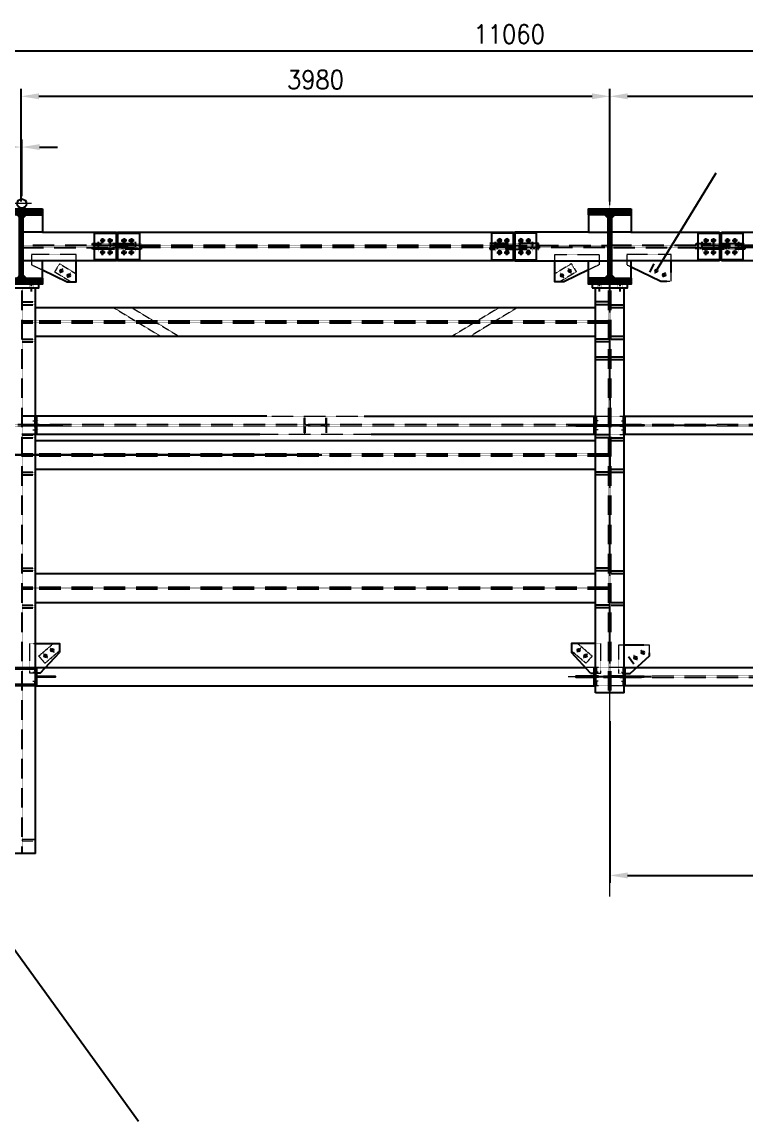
# Model space of a CAD drawing. Header units: millimetres. Extents: x 13669 to 217197, y -88248 to 24578.
# Drawn here: x 65805 to 70701, y 1719 to 9152 of the extents above; entities that cross this region are included whole.
import ezdxf

# ---------------------------------------------------------------- set-up
doc = ezdxf.new("R2010")
doc.units = ezdxf.units.MM
for name, pattern in [('CENTER', [50.8, 31.75, -6.35, 6.35, -6.35]), ('CENTER2', [1.125, 0.75, -0.125, 0.125, -0.125]), ('DASHED2', [0.375, 0.25, -0.125])]:
    doc.linetypes.add(name, pattern=pattern)
for name, color, linetype in [('CHAPA PISO', 3, 'Continuous'), ('SDDIM', 1, 'Continuous'), ('Tx-EJES', 1, 'CENTER'), ('Tx_DDIM', 1, 'Continuous'), ('Tx_M_EQUIPOS', 4, 'Continuous'), ('Tx_M_OCULTOS', 2, 'DASHED2'), ('Tx_P_NUEVO', 4, 'Continuous')]:
    doc.layers.add(name, color=color, linetype=linetype)
for name, color, linetype, lineweight in [('RELEVO', 170, 'Continuous', 30), ('Tx_EJES', 1, 'CENTER2', 5), ('Tx_M_OCULTAS FINO', 1, 'DASHED2', 5)]:
    doc.layers.add(name, color=color, linetype=linetype, lineweight=lineweight)
doc.styles.add('ROMANS', font='romans.shx', dxfattribs={"width": 0.9})
doc.dimstyles.new('ESC 1-50', dxfattribs={"dimscale": 50, "dimtxt": 2.5, "dimasz": 2.4, "dimexe": 1, "dimexo": 1, "dimgap": 1, "dimtad": 1, "dimdec": 0, "dimtxsty": 'ROMANS', "dimcen": 2.5, "dimclrd": 256, "dimclre": 256, "dimclrt": 3, "dimadec": 0, "dimazin": 2, "dimtfac": 0.5, "dimtdec": 0, "dimtmove": 0, "dimatfit": 3, "dimfxl": 1, "dimtfill": 1, "dimtfillclr": 256, "dimtolj": 2, "dimlwd": -1, "dimarcsym": 0})

# ---------------------------------------------------------------- blocks, each defined once
blk = doc.blocks.new('*D101')
at = {"layer": 'Defpoints', "color": 0, "transparency": 16777216}
for p in [(69779.7, 8649), (65799.7, 7888.2), (69779.7, 7888.2)]:
    blk.add_point(p, dxfattribs=at)
at = {"layer": 'Tx_DDIM', "lineweight": -2, "transparency": 16777216}
for p, q in [((65799.7, 7938.2), (65799.7, 8699)), ((69779.7, 7938.2), (69779.7, 8699))]:
    blk.add_line(p, q, dxfattribs=at)
at = {"layer": 'Tx_DDIM', "transparency": 16777216}
blk.add_line((65919.7, 8649), (69659.7, 8649), dxfattribs=at)
for points in [[(65919.7, 8669), (65919.7, 8629), (65799.7, 8649)], [(69659.7, 8669), (69659.7, 8629), (69779.7, 8649)]]:
    blk.add_solid(points, dxfattribs=at)
at = {"layer": 'Tx_DDIM', "color": 3, "transparency": 16777216, "insert": (67789.7, 8761.5), "char_height": 125, "attachment_point": 5, "style": 'ROMANS', "bg_fill": 3, "box_fill_scale": 1.1, "bg_fill_color": 256, "bg_fill_true_color": 13158600, "bg_fill_transparency": 0}
blk.add_mtext('\\A2;3980', dxfattribs=at)
blk = doc.blocks.new('*D102')
at = {"layer": 'Defpoints', "color": 0, "transparency": 16777216}
for p in [(74629.7, 8649), (69779.7, 7888.2), (74629.7, 7888.2)]:
    blk.add_point(p, dxfattribs=at)
at = {"layer": 'Tx_DDIM', "lineweight": -2, "transparency": 16777216}
for p, q in [((69779.7, 7938.2), (69779.7, 8699)), ((74629.7, 7938.2), (74629.7, 8699))]:
    blk.add_line(p, q, dxfattribs=at)
at = {"layer": 'Tx_DDIM', "transparency": 16777216}
blk.add_line((69899.7, 8649), (74509.7, 8649), dxfattribs=at)
for points in [[(69899.7, 8669), (69899.7, 8629), (69779.7, 8649)], [(74509.7, 8669), (74509.7, 8629), (74629.7, 8649)]]:
    blk.add_solid(points, dxfattribs=at)
at = {"layer": 'Tx_DDIM', "color": 3, "transparency": 16777216, "insert": (72204.7, 8761.5), "char_height": 125, "attachment_point": 5, "style": 'ROMANS', "bg_fill": 3, "box_fill_scale": 1.1, "bg_fill_color": 256, "bg_fill_true_color": 13158600, "bg_fill_transparency": 0}
blk.add_mtext('\\A2;4850', dxfattribs=at)
blk = doc.blocks.new('*D103')
at = {"layer": 'Defpoints', "color": 0, "transparency": 16777216}
for p in [(74629.7, 8957.1), (74629.7, 7888.2), (63569.7, 7730.7)]:
    blk.add_point(p, dxfattribs=at)
at = {"layer": 'Tx_DDIM', "lineweight": -2, "transparency": 16777216}
for p, q in [((63569.7, 7780.7), (63569.7, 9007.1)), ((74629.7, 7938.2), (74629.7, 9007.1))]:
    blk.add_line(p, q, dxfattribs=at)
at = {"layer": 'Tx_DDIM', "transparency": 16777216}
blk.add_line((63689.7, 8957.1), (74509.7, 8957.1), dxfattribs=at)
for points in [[(63689.7, 8977.1), (63689.7, 8937.1), (63569.7, 8957.1)], [(74509.7, 8977.1), (74509.7, 8937.1), (74629.7, 8957.1)]]:
    blk.add_solid(points, dxfattribs=at)
at = {"layer": 'Tx_DDIM', "color": 3, "transparency": 16777216, "insert": (69099.7, 9069.6), "char_height": 125, "attachment_point": 5, "style": 'ROMANS', "bg_fill": 3, "box_fill_scale": 1.1, "bg_fill_color": 256, "bg_fill_true_color": 13158600, "bg_fill_transparency": 0}
blk.add_mtext('\\A2;11060', dxfattribs=at)
blk = doc.blocks.new('*D105')
at = {"layer": 'Defpoints', "color": 0, "transparency": 16777216}
for p in [(72097.7, 4723.7), (69779.7, 4473.7), (72097.7, 3379.9)]:
    blk.add_point(p, dxfattribs=at)
at = {"layer": 'Tx_DDIM', "lineweight": -2, "transparency": 16777216}
for p, q in [((72097.7, 4673.7), (72097.7, 3329.9)), ((69779.7, 4423.7), (69779.7, 3329.9))]:
    blk.add_line(p, q, dxfattribs=at)
at = {"layer": 'Tx_DDIM', "transparency": 16777216}
blk.add_line((69899.7, 3379.9), (71977.7, 3379.9), dxfattribs=at)
for points in [[(69899.7, 3399.9), (69899.7, 3359.9), (69779.7, 3379.9)], [(71977.7, 3399.9), (71977.7, 3359.9), (72097.7, 3379.9)]]:
    blk.add_solid(points, dxfattribs=at)
at = {"layer": 'Tx_DDIM', "color": 3, "transparency": 16777216, "insert": (70938.7, 3492.4), "char_height": 125, "attachment_point": 5, "style": 'ROMANS', "bg_fill": 3, "box_fill_scale": 1.1, "bg_fill_color": 256, "bg_fill_true_color": 13158600, "bg_fill_transparency": 0}
blk.add_mtext('\\A2;2318', dxfattribs=at)
blk = doc.blocks.new('placas de union')
at = {"layer": 'Tx-EJES'}
for p, q in [((8488.1, 15089, -2003.9), (8450.4, 15089, -2003.9)), ((8469.3, 15070.2, -2003.9), (8469.3, 15107.9, -2003.9)), ((8538.1, 15089, -2003.9), (8500.4, 15089, -2003.9)), ((8519.3, 15070.2, -2003.9), (8519.3, 15107.9, -2003.9)), ((8633.4, 15089, -2003.9), (8595.7, 15089, -2003.9)), ((8614.5, 15070.2, -2003.9), (8614.5, 15107.9, -2003.9)), ((8683.4, 15089, -2003.9), (8645.7, 15089, -2003.9)), ((8664.5, 15070.2, -2003.9), (8664.5, 15107.9, -2003.9)), ((8469.3, 14990.2, -2003.9), (8469.3, 15027.9, -2003.9)), ((8519.3, 14990.2, -2003.9), (8519.3, 15027.9, -2003.9)), ((8614.5, 14990.2, -2003.9), (8614.5, 15027.9, -2003.9)), ((8664.5, 14990.2, -2003.9), (8664.5, 15027.9, -2003.9)), ((8488.1, 15009, -2003.9), (8450.4, 15009, -2003.9)), ((8538.1, 15009, -2003.9), (8500.4, 15009, -2003.9)), ((8633.4, 15009, -2003.9), (8595.7, 15009, -2003.9)), ((8683.4, 15009, -2003.9), (8645.7, 15009, -2003.9))]:
    blk.add_line(p, q, dxfattribs=at)
at = {"layer": 'Tx_M_EQUIPOS', "elevation": -2003.9}
blk.add_lwpolyline([(8718.5, 14958.2), (8415.3, 14958.2), (8415.3, 15139.8), (8718.5, 15139.8)], close=True, dxfattribs=at)
at = {"layer": 'Tx_M_EQUIPOS'}
for centre in [(8469.3, 15089, -2003.9), (8519.3, 15089, -2003.9), (8614.5, 15089, -2003.9), (8664.5, 15089, -2003.9), (8469.3, 15009, -2003.9), (8519.3, 15009, -2003.9), (8614.5, 15009, -2003.9), (8664.5, 15009, -2003.9)]:
    blk.add_circle(centre, 10.5, dxfattribs=at)
at = {"layer": 'Tx_M_OCULTOS'}
for p, q in [((8432.2, 15068, -2003.9), (8432.2, 15055.3, -2003.9)), ((8432.2, 15042.7, -2003.9), (8432.2, 15030, -2003.9)), ((8442.5, 15042.8, -2003.9), (8442.5, 15080.5, -2003.9)), ((8442.5, 15017.5, -2003.9), (8442.5, 15055.2, -2003.9)), ((8453, 15068, -2003.9), (8453, 15055.3, -2003.9)), ((8453, 15042.7, -2003.9), (8453, 15030, -2003.9)), ((8512.2, 15068, -2003.9), (8512.2, 15055.3, -2003.9)), ((8512.2, 15042.7, -2003.9), (8512.2, 15030, -2003.9)), ((8522.5, 15042.8, -2003.9), (8522.5, 15080.5, -2003.9)), ((8522.5, 15017.5, -2003.9), (8522.5, 15055.2, -2003.9)), ((8533, 15068, -2003.9), (8533, 15055.3, -2003.9)), ((8533, 15042.7, -2003.9), (8533, 15030, -2003.9)), ((8601.1, 15068, -2003.9), (8601.1, 15055.3, -2003.9)), ((8601.1, 15042.7, -2003.9), (8601.1, 15030, -2003.9)), ((8611.4, 15042.8, -2003.9), (8611.4, 15080.5, -2003.9)), ((8611.4, 15017.5, -2003.9), (8611.4, 15055.2, -2003.9)), ((8621.9, 15068, -2003.9), (8621.9, 15055.3, -2003.9)), ((8621.9, 15042.7, -2003.9), (8621.9, 15030, -2003.9)), ((8681.1, 15068, -2003.9), (8681.1, 15055.3, -2003.9)), ((8681.1, 15042.7, -2003.9), (8681.1, 15030, -2003.9)), ((8691.4, 15042.8, -2003.9), (8691.4, 15080.5, -2003.9)), ((8691.4, 15017.5, -2003.9), (8691.4, 15055.2, -2003.9)), ((8701.9, 15068, -2003.9), (8701.9, 15055.3, -2003.9)), ((8701.9, 15042.7, -2003.9), (8701.9, 15030, -2003.9))]:
    blk.add_line(p, q, dxfattribs=at)
at = {"layer": 'Tx_M_OCULTOS', "elevation": -2003.9}
for points in [[(8402.5, 15068), (8731.4, 15068), (8731.4, 15055.3), (8402.5, 15055.3)], [(8402.5, 15042.7), (8731.4, 15042.7), (8731.4, 15030), (8402.5, 15030)]]:
    blk.add_lwpolyline(points, close=True, dxfattribs=at)
blk = doc.blocks.new('A$C245f907e')
at = {"layer": 'Tx_M_EQUIPOS'}
blk.add_lwpolyline([(-144.5, 0), (-144.5, -40.4), (-33.5, -40.4, -0.414214), (-11.3, -62.6), (-11.3, -446.4, -0.414214), (-33.5, -468.6), (-144.5, -468.6), (-144.5, -509), (144.5, -509), (144.5, -468.6), (33.5, -468.6, -0.414214), (11.3, -446.4), (11.3, -62.6, -0.414214), (33.5, -40.4), (144.5, -40.4), (144.5, 0)], format="xyb", close=True, dxfattribs=at)
blk = doc.blocks.new('A$C30D82DAE')
at = {"layer": 'Tx_M_EQUIPOS'}
for points in [[(-104.9, 4), (-229.9, 4), (-229.9, -4), (-104.9, -4)], [(-104.9, 60), (-97, 60), (-97, -60), (-104.9, -60)]]:
    blk.add_lwpolyline(points, close=True, dxfattribs=at)
at = {"layer": 'Tx_M_OCULTAS FINO'}
blk.add_line((-89.1, -39), (-104.9, -39), dxfattribs=at)
blk = doc.blocks.new('W150x18')
for p, q in [((-51, 0), (-51, -7.1)), ((-51, 0), (51, 0)), ((51, 0), (51, -7.1)), ((-12.9, -7.1), (-51, -7.1)), ((-2.9, -135.9), (-2.9, -17.1)), ((2.9, -135.9), (2.9, -17.1)), ((12.9, -7.1), (51, -7.1)), ((-51, -145.9), (-51, -153)), ((-12.9, -145.9), (-51, -145.9)), ((12.9, -145.9), (51, -145.9)), ((51, -145.9), (51, -153)), ((-51, -153), (51, -153))]:
    blk.add_line(p, q)
for centre, start, end in [((-12.9, -17.1), 0, 90), ((12.9, -17.1), 90, 180), ((-12.9, -135.9), 270, 0), ((12.9, -135.9), 180, 270)]:
    blk.add_arc(centre, 10, start, end)
blk = doc.blocks.new('*D110')
at = {"layer": 'Defpoints', "color": 0, "transparency": 16777216}
for p in [(65799.7, 8305.8), (65799.7, 8214.5), (65804.6, 7923.7)]:
    blk.add_point(p, dxfattribs=at)
at = {"layer": 'SDDIM', "lineweight": -2, "transparency": 16777216}
for p, q in [((65799.7, 8264.5), (65799.7, 8355.8)), ((65804.6, 7973.7), (65804.6, 8355.8))]:
    blk.add_line(p, q, dxfattribs=at)
at = {"layer": 'SDDIM', "transparency": 16777216}
for p, q in [((65679.7, 8305.8), (65384.7, 8305.8)), ((65804.6, 8305.8), (65799.7, 8305.8)), ((65924.6, 8305.8), (66044.6, 8305.8))]:
    blk.add_line(p, q, dxfattribs=at)
for points in [[(65679.7, 8325.8), (65679.7, 8285.8), (65799.7, 8305.8)], [(65924.6, 8325.8), (65924.6, 8285.8), (65804.6, 8305.8)]]:
    blk.add_solid(points, dxfattribs=at)
at = {"layer": 'SDDIM', "color": 3, "transparency": 16777216, "insert": (65472.2, 8418.3), "char_height": 125, "attachment_point": 5, "style": 'ROMANS', "bg_fill": 3, "box_fill_scale": 1.1, "bg_fill_color": 256, "bg_fill_true_color": 13158600, "bg_fill_transparency": 0}
blk.add_mtext('\\A2;5', dxfattribs=at)

msp = doc.modelspace()

# ---------------------------------------------------------------- linework, layer by layer
msp.add_line((63332.7256932, 6223.7061041), (66593.998474, 1719.0598894))
at = {"layer": 'CHAPA PISO'}
for p, q in [((63472.7256929, 4776.7061037), (65896.7256923, 4776.7061041)), ((65896.7256923, 4776.7061041), (65896.7256923, 4670.7061041)), ((65896.7256923, 4776.7061041), (65896.7256923, 4670.7061041)), ((65896.7256923, 4670.7061041), (63472.7256929, 4670.7061041))]:
    msp.add_line(p, q, dxfattribs=at)
at = {"layer": 'RELEVO'}
msp.add_line((63332.7256932, 6223.7061041), (67832.7256932, 6223.7061041), dxfattribs=at)
at = {"layer": 'Tx-EJES'}
for p, q in [((66368.7506929, 7673.7061041), (66331.0506929, 7673.7061041)), ((66368.7506929, 7673.7061041), (66331.0506929, 7673.7061041)), ((66349.9006929, 7654.8561041), (66349.9006929, 7692.5561041)), ((66349.9006929, 7654.8561041), (66349.9006929, 7692.5561041)), ((66418.7506929, 7673.7061041), (66381.0506929, 7673.7061041)), ((66418.7506929, 7673.7061041), (66381.0506929, 7673.7061041)), ((66399.9006929, 7654.8561041), (66399.9006929, 7692.5561041)), ((66399.9006929, 7654.8561041), (66399.9006929, 7692.5561041)), ((66476.3006929, 7673.7061042), (66514.0006929, 7673.7061042)), ((66514.0006929, 7673.7061041), (66476.3006929, 7673.7061041)), ((66495.1506929, 7654.8561042), (66495.1506929, 7692.5561042)), ((66495.1506929, 7654.8561041), (66495.1506929, 7692.5561041)), ((66526.3006929, 7673.7061042), (66564.0006929, 7673.7061042)), ((66564.0006929, 7673.7061041), (66526.3006929, 7673.7061041)), ((66545.1506929, 7654.8561042), (66545.1506929, 7692.5561042)), ((66545.1506929, 7654.8561041), (66545.1506929, 7692.5561041)), ((69015.786136, 7673.7061042), (69053.486136, 7673.7061042)), ((69034.636136, 7654.8561042), (69034.636136, 7692.5561042)), ((69065.786136, 7673.7061042), (69103.486136, 7673.7061042)), ((69084.636136, 7654.8561042), (69084.636136, 7692.5561042)), ((69161.036136, 7673.7061041), (69198.736136, 7673.7061041)), ((69179.886136, 7654.8561041), (69179.886136, 7692.5561041)), ((69211.036136, 7673.7061041), (69248.736136, 7673.7061041)), ((69229.886136, 7654.8561041), (69229.886136, 7692.5561041)), ((70449.0861359, 7673.7061041), (70411.3861359, 7673.7061041)), ((70449.0861359, 7673.7061041), (70411.3861359, 7673.7061041)), ((70430.2361359, 7654.8561041), (70430.2361359, 7692.5561041)), ((70430.2361359, 7654.8561041), (70430.2361359, 7692.5561041)), ((70499.0861359, 7673.7061041), (70461.3861359, 7673.7061041)), ((70499.0861359, 7673.7061041), (70461.3861359, 7673.7061041)), ((70480.2361359, 7654.8561041), (70480.2361359, 7692.5561041)), ((70480.2361359, 7654.8561041), (70480.2361359, 7692.5561041)), ((70594.3361359, 7673.7061041), (70556.6361359, 7673.7061041)), ((70556.6361359, 7673.7061041), (70594.3361359, 7673.7061041)), ((70575.4861359, 7654.8561041), (70575.4861359, 7692.5561041)), ((70575.4861359, 7654.8561041), (70575.4861359, 7692.5561041)), ((70644.3361359, 7673.7061041), (70606.6361359, 7673.7061041)), ((70606.6361359, 7673.7061041), (70644.3361359, 7673.7061041)), ((70625.4861359, 7654.8561041), (70625.4861359, 7692.5561041)), ((70625.4861359, 7654.8561041), (70625.4861359, 7692.5561041)), ((66368.7506929, 7593.7061041), (66331.0506929, 7593.7061041)), ((66368.7506929, 7593.7061041), (66331.0506929, 7593.7061041)), ((66349.9006929, 7574.8561041), (66349.9006929, 7612.5561041)), ((66349.9006929, 7574.8561041), (66349.9006929, 7612.5561041)), ((66418.7506929, 7593.7061041), (66381.0506929, 7593.7061041)), ((66418.7506929, 7593.7061041), (66381.0506929, 7593.7061041)), ((66399.9006929, 7574.8561041), (66399.9006929, 7612.5561041)), ((66399.9006929, 7574.8561041), (66399.9006929, 7612.5561041)), ((66476.3006929, 7593.7061042), (66514.0006929, 7593.7061042)), ((66514.0006929, 7593.7061041), (66476.3006929, 7593.7061041)), ((66495.1506929, 7574.8561042), (66495.1506929, 7612.5561042)), ((66495.1506929, 7574.8561041), (66495.1506929, 7612.5561041)), ((66526.3006929, 7593.7061042), (66564.0006929, 7593.7061042)), ((66564.0006929, 7593.7061041), (66526.3006929, 7593.7061041)), ((66545.1506929, 7574.8561042), (66545.1506929, 7612.5561042)), ((66545.1506929, 7574.8561041), (66545.1506929, 7612.5561041)), ((69015.786136, 7593.7061042), (69053.486136, 7593.7061042)), ((69034.636136, 7574.8561042), (69034.636136, 7612.5561042)), ((69065.786136, 7593.7061042), (69103.486136, 7593.7061042)), ((69084.636136, 7574.8561042), (69084.636136, 7612.5561042)), ((69161.036136, 7593.7061041), (69198.736136, 7593.7061041)), ((69179.886136, 7574.8561041), (69179.886136, 7612.5561041)), ((69211.036136, 7593.7061041), (69248.736136, 7593.7061041)), ((69229.886136, 7574.8561041), (69229.886136, 7612.5561041)), ((70449.0861359, 7593.7061041), (70411.3861359, 7593.7061041)), ((70449.0861359, 7593.7061041), (70411.3861359, 7593.7061041)), ((70430.2361359, 7574.8561041), (70430.2361359, 7612.5561041)), ((70430.2361359, 7574.8561041), (70430.2361359, 7612.5561041)), ((70499.0861359, 7593.7061041), (70461.3861359, 7593.7061041)), ((70499.0861359, 7593.7061041), (70461.3861359, 7593.7061041)), ((70480.2361359, 7574.8561041), (70480.2361359, 7612.5561041)), ((70480.2361359, 7574.8561041), (70480.2361359, 7612.5561041)), ((70594.3361359, 7593.7061041), (70556.6361359, 7593.7061041)), ((70556.6361359, 7593.7061041), (70594.3361359, 7593.7061041)), ((70575.4861359, 7574.8561041), (70575.4861359, 7612.5561041)), ((70575.4861359, 7574.8561041), (70575.4861359, 7612.5561041)), ((70644.3361359, 7593.7061041), (70606.6361359, 7593.7061041)), ((70606.6361359, 7593.7061041), (70644.3361359, 7593.7061041)), ((70625.4861359, 7574.8561041), (70625.4861359, 7612.5561041)), ((70625.4861359, 7574.8561041), (70625.4861359, 7612.5561041)), ((65869.725693, 7328.8061041), (65869.725693, 7404.2061041)), ((69709.725693, 7328.8061041), (69709.725693, 7404.2061041)), ((69849.725693, 7328.8061041), (69849.725693, 7404.2061041))]:
    msp.add_line(p, q, dxfattribs=at)
at = {"layer": 'Tx_EJES'}
for p, q in [((66081.1077346, 7484.8511104), (66061.3652813, 7452.3821169)), ((66132.3745664, 7453.6788157), (66112.6321131, 7421.2098222)), ((69447.0768197, 7453.6788157), (69466.819273, 7421.2098222)), ((69498.3436515, 7484.8511104), (69518.0861048, 7452.3821169)), ((70085.3415184, 7452.7412586), (70102.9259795, 7486.4278543)), ((70138.5308801, 7424.97632), (70156.1153411, 7458.6629157)), ((69779.7256932, 6704.9561041), (69779.7256932, 6142.4561041)), ((66080.9756932, 6423.7061041), (65799.7256932, 6423.7061041)), ((65878.8256925, 6453.7061037), (65914.6256925, 6453.7061037)), ((65878.8256925, 6393.7061037), (65914.6256925, 6393.7061037)), ((74869.725693, 6423.7061041), (69498.4756932, 6423.7061041)), ((69700.6256929, 6453.7061041), (69672.7256927, 6453.7061041)), ((69700.6256929, 6393.7061041), (69672.7256927, 6393.7061041)), ((69858.8256922, 6453.7061041), (69886.7256927, 6453.7061041)), ((69858.8256922, 6393.7061041), (69886.7256927, 6393.7061041)), ((65997.4710235, 4917.6232823), (66022.1532346, 4888.7305764)), ((69581.9803623, 4917.623282), (69557.2981512, 4888.7305761)), ((65951.8509615, 4878.6513701), (65976.5331726, 4849.7586641)), ((69627.6004243, 4878.6513697), (69602.9182132, 4849.7586638)), ((69965.4818863, 4836.3759892), (69943.008921, 4867.0185384)), ((70013.8648589, 4871.8596187), (69991.3918935, 4902.502168)), ((65878.8256923, 4753.706104), (65906.725693, 4753.706104)), ((65878.8256923, 4693.706104), (65906.725693, 4693.706104)), ((69700.6256929, 4753.7061039), (69672.7256927, 4753.7061039)), ((69700.6256929, 4693.7061039), (69672.7256927, 4693.7061039))]:
    msp.add_line(p, q, dxfattribs=at)
at = {"layer": 'Tx_M_EQUIPOS'}
for p, q in [((70521.3611359, 7536.7061041), (69923.225693, 7536.7061041)), ((70049.6869011, 7460.0725791), (70079.3028355, 7516.8078982)), ((70679.4611359, 7542.9061041), (70376.2611359, 7542.9061041)), ((70521.3611359, 7542.9061041), (70521.3611359, 7536.7061041)), ((70534.3611359, 7536.7061041), (70534.3611359, 7542.9061041)), ((73875.7611361, 7536.7061041), (70534.3611359, 7536.7061041)), ((65702.725693, 7353.8061041), (65896.725693, 7353.8061041)), ((65896.725693, 3529.2061042), (65896.725693, 7353.8061041)), ((69682.725693, 4613.7061041), (69682.725693, 7353.8061041)), ((69682.725693, 7353.8061041), (69876.725693, 7353.8061041)), ((65896.7256929, 7220.7061041), (69682.725693, 7220.7061041)), ((65896.7256929, 7026.7061041), (69682.725693, 7026.7061041)), ((67460.1782975, 6486.2061041), (65804.5671121, 6486.2061041)), ((67413.8232458, 6361.2061041), (65804.5671121, 6361.2061041)), ((65896.7256929, 6320.7061041), (69682.725693, 6320.7061041)), ((65896.7256929, 6126.7061041), (69682.725693, 6126.7061041)), ((65896.7256929, 5420.7061041), (69682.725693, 5420.7061041)), ((65896.7256929, 5226.7061041), (69682.725693, 5226.7061041)), ((65929.1574473, 4747.9602415), (66059.1574474, 4887.9602414)), ((69650.2939384, 4747.9602411), (69520.2939384, 4887.9602411)), ((69943.1724239, 4807.6133765), (69905.3232191, 4859.2218805)), ((63472.7256929, 4786.2061041), (65964.6714627, 4786.2061041)), ((65964.6714627, 4786.2061041), (69614.7799228, 4786.2061041)), ((69876.725693, 4786.2061041), (72042.7256932, 4786.2061041)), ((65896.725693, 4661.2061041), (63472.7256929, 4661.2061041)), ((65896.725693, 4661.2061041), (69682.725693, 4661.2061041)), ((65896.725693, 3529.2061042), (65702.725693, 3529.2061042))]:
    msp.add_line(p, q, dxfattribs=at)
for points in [[(65833.2256928, 7419.6061041), (65944.2256929, 7419.6061041), (65944.2256929, 7536.7061041), (65811.025693, 7536.7061041), (65811.0256928, 7441.8061041), (65833.2256928, 7419.6061041)], [(65944.2256932, 7474.4997379), (66110.5928302, 7394.4815117), (66170.5928302, 7394.4815117), (66170.5928302, 7536.7061041)], [(69635.2256929, 7474.4997379), (69468.8585559, 7394.4815117), (69408.8585559, 7394.4815117), (69408.8585559, 7536.7061041)], [(69746.225693, 7419.6061041), (69635.2256929, 7419.6061041), (69635.2256929, 7536.7061041), (69768.4256929, 7536.7061041), (69768.425693, 7441.8061041), (69746.225693, 7419.6061041)], [(69813.225693, 7419.6061041), (69924.2256931, 7419.6061041), (69924.2256931, 7536.7061041), (69791.0256932, 7536.7061041), (69791.025693, 7441.8061041), (69813.225693, 7419.6061041)], [(70194.5464523, 7456.6505313), (70194.5464523, 7536.7061041)], [(69924.2256931, 7495.7207928), (70124.5464523, 7399.9152123), (70164.9305179, 7399.9152123)], [(68119.2730886, 6486.2061041), (69682.725693, 6486.2061041)], [(69876.725693, 6486.2061041), (71773.8008882, 6486.2061041)], [(69682.725693, 6361.2061041), (68165.6281402, 6361.2061041)], [(71794.8107431, 6361.2061041), (69876.725693, 6361.2061041)], [(65896.7256928, 4947.9602415), (66059.1574474, 4947.9602414), (66059.1574474, 4887.9602414)], [(69682.725693, 4947.9602411), (69520.2939384, 4947.9602411), (69520.2939384, 4887.9602411)], [(70010.1529929, 4936.1030779), (69876.725693, 4936.1030779)], [(65929.1574473, 4747.9602415), (65896.7256928, 4747.9602415)], [(69650.2939384, 4747.9602411), (69682.725693, 4747.9602411)]]:
    msp.add_lwpolyline(points, dxfattribs=at)
for points in [[(65679.725693, 7353.8061041), (65919.725693, 7353.8061041), (65919.725693, 7379.2061041), (65679.725693, 7379.2061041)], [(69659.725693, 7353.8061041), (69899.725693, 7353.8061041), (69899.725693, 7379.2061041), (69659.725693, 7379.2061041)]]:
    msp.add_lwpolyline(points, close=True, dxfattribs=at)
for centre, radius in [((66349.9006929, 7673.7061041), 10.5), ((66349.9006929, 7673.7061041), 10.5), ((66399.9006929, 7673.7061041), 10.5), ((66399.9006929, 7673.7061041), 10.5), ((66495.1506929, 7673.7061042), 10.5), ((66495.1506929, 7673.7061041), 10.5), ((66545.1506929, 7673.7061042), 10.5), ((66545.1506929, 7673.7061041), 10.5), ((69034.636136, 7673.7061042), 10.5), ((69084.636136, 7673.7061042), 10.5), ((69179.886136, 7673.7061041), 10.5), ((69229.886136, 7673.7061041), 10.5), ((70430.2361359, 7673.7061041), 10.5), ((70430.2361359, 7673.7061041), 10.5), ((70480.2361359, 7673.7061041), 10.5), ((70480.2361359, 7673.7061041), 10.5), ((70575.4861359, 7673.7061041), 10.5), ((70575.4861359, 7673.7061041), 10.5), ((70625.4861359, 7673.7061041), 10.5), ((70625.4861359, 7673.7061041), 10.5), ((66349.9006929, 7593.7061041), 10.5), ((66349.9006929, 7593.7061041), 10.5), ((66399.9006929, 7593.7061041), 10.5), ((66399.9006929, 7593.7061041), 10.5), ((66495.1506929, 7593.7061042), 10.5), ((66495.1506929, 7593.7061041), 10.5), ((66545.1506929, 7593.7061042), 10.5), ((66545.1506929, 7593.7061041), 10.5), ((69034.636136, 7593.7061042), 10.5), ((69084.636136, 7593.7061042), 10.5), ((69179.886136, 7593.7061041), 10.5), ((69229.886136, 7593.7061041), 10.5), ((70430.2361359, 7593.7061041), 10.5), ((70430.2361359, 7593.7061041), 10.5), ((70480.2361359, 7593.7061041), 10.5), ((70480.2361359, 7593.7061041), 10.5), ((70575.4861359, 7593.7061041), 10.5), ((70575.4861359, 7593.7061041), 10.5), ((70625.4861359, 7593.7061041), 10.5), ((70625.4861359, 7593.7061041), 10.5), ((66071.236508, 7468.6166137), 9), ((66122.5033398, 7437.4443189), 9), ((69456.9480463, 7437.4443189), 9), ((69508.2148781, 7468.6166137), 9), ((70094.133749, 7469.5845564), 9), ((70147.3231106, 7441.8196179), 9), ((66009.8121291, 4903.1769293), 9), ((69569.6392568, 4903.176929), 9), ((65964.1920671, 4864.2050171), 9), ((69615.2593187, 4864.2050168), 9), ((69954.2454036, 4851.6972638), 9), ((70002.6283762, 4887.1808934), 9)]:
    msp.add_circle(centre, radius, dxfattribs=at)
at = {"layer": 'Tx_M_OCULTAS FINO'}
for p, q in [((66059.5146947, 7516.7061041), (66026.264247, 7462.0214835)), ((66059.5146947, 7516.7061041), (66170.5928302, 7449.1661323)), ((69519.9366914, 7516.7061041), (69408.8585559, 7449.1661323)), ((69519.9366914, 7516.7061041), (69553.1871391, 7462.0214835)), ((66026.264247, 7462.0214835), (66137.3423825, 7394.4815117)), ((69553.1871391, 7462.0214835), (69442.1090035, 7394.4815117)), ((66423.1383007, 7220.7061041), (66742.196152, 7026.7061041)), ((66546.324612, 7220.7061041), (66865.3824633, 7026.7061041)), ((69033.126774, 7220.7061041), (68714.0689228, 7026.7061041)), ((69156.3130853, 7220.7061041), (68837.2552341, 7026.7061041)), ((69682.725693, 6486.2061041), (69876.725693, 6486.2061041)), ((65888.8256925, 6462.7061037), (65904.6256925, 6462.7061037)), ((65888.8256925, 6444.7061037), (65904.6256925, 6444.7061037)), ((65888.8256925, 6402.7061037), (65904.6256925, 6402.7061037)), ((69690.6256929, 6462.7061041), (69682.7256927, 6462.7061041)), ((69690.6256929, 6444.7061041), (69682.7256927, 6444.7061041)), ((69690.6256929, 6402.7061041), (69682.7256927, 6402.7061041)), ((69682.7256932, 6429.1061041), (69876.7256925, 6429.1061041)), ((69682.7256932, 6418.3061041), (69876.725693, 6418.3061041)), ((69868.8256922, 6462.7061041), (69876.7256927, 6462.7061041)), ((69868.8256922, 6444.7061041), (69876.7256927, 6444.7061041)), ((69868.8256922, 6402.7061041), (69876.7256927, 6402.7061041)), ((69690.6256929, 6384.7061041), (69682.7256927, 6384.7061041)), ((69682.725693, 6361.2061041), (69876.7256925, 6361.2061041)), ((69868.8256922, 6384.7061041), (69876.7256927, 6384.7061041)), ((65918.74394, 4863.5210983), (66017.5874076, 4947.9602414)), ((69660.7074458, 4863.5210979), (69561.8639782, 4947.9602411)), ((65918.7439399, 4863.5210983), (65960.3139796, 4814.8596989)), ((65960.3139797, 4814.8596988), (66059.1574474, 4899.298842)), ((69619.1374061, 4814.8596985), (69520.2939384, 4899.2988417)), ((69660.7074459, 4863.521098), (69619.1374062, 4814.8596986)), ((65964.6714627, 4786.2061041), (65702.725693, 4786.2061041)), ((65888.8256923, 4762.706104), (65896.725693, 4762.706104)), ((69876.725693, 4786.2061041), (69614.7799228, 4786.2061041)), ((69690.6256929, 4762.7061039), (69682.7256927, 4762.7061039)), ((69868.8256922, 4762.7061039), (69876.7256927, 4762.7061039)), ((65888.8256923, 4744.706104), (65896.725693, 4744.706104)), ((65888.8256923, 4702.706104), (65896.725693, 4702.706104)), ((65888.8256923, 4684.706104), (65896.725693, 4684.706104)), ((69690.6256929, 4744.7061039), (69682.7256927, 4744.7061039)), ((69690.6256929, 4702.7061039), (69682.7256927, 4702.7061039)), ((69690.6256929, 4684.7061039), (69682.7256927, 4684.7061039)), ((65896.725693, 4661.2061041), (65549.6453598, 4661.2061041))]:
    msp.add_line(p, q, dxfattribs=at)
for points in [[(66170.5928302, 7536.7061041), (66170.5928302, 7579.9152123), (65870.5928302, 7579.9152123), (65870.5928302, 7509.9152123), (65944.2256932, 7474.4997379)], [(69408.8585559, 7536.7061041), (69408.8585559, 7579.9152123), (69708.8585559, 7579.9152123), (69708.8585559, 7509.9152123), (69635.2256929, 7474.4997379)], [(70194.5464523, 7536.7061041), (70194.5464523, 7579.9152123), (69894.5464523, 7579.9152123), (69894.5464523, 7509.9152123), (69924.2256931, 7495.7207928)], [(70164.9305179, 7399.9152123), (70194.5464523, 7399.9152123), (70194.5464523, 7456.6505313)], [(67460.1782975, 6486.2061041), (68119.2730886, 6486.2061041)], [(69682.725693, 6429.1061041), (65756.725693, 6429.1061041)], [(69682.725693, 6418.3061041), (65756.725693, 6418.3061041)], [(74729.725693, 6429.1061041), (69876.725693, 6429.1061041)], [(74729.725693, 6418.3061041), (69876.725693, 6418.3061041)], [(68165.6281402, 6361.2061041), (67413.8232458, 6361.2061041)], [(65896.7256928, 4747.9602415), (65859.1574473, 4747.9602415), (65859.1574474, 4947.9602415)], [(65859.1574474, 4947.9602415), (65896.7256928, 4947.9602415)], [(69720.2939384, 4947.9602411), (69682.725693, 4947.9602411)], [(69682.725693, 4747.9602411), (69720.2939384, 4747.9602411), (69720.2939384, 4947.9602411)], [(70048.0021978, 4884.4945739), (70048.0021978, 4936.1030779), (70010.1529929, 4936.1030779)]]:
    msp.add_lwpolyline(points, dxfattribs=at)
at = {"layer": 'Tx_M_OCULTAS FINO', "elevation": 0}
msp.add_lwpolyline([(65896.7256925, 6483.7061037), (65888.8256925, 6483.7061037), (65888.8256925, 6363.7061037), (65896.7256925, 6363.7061037)], close=True, dxfattribs=at)
at = {"layer": 'Tx_M_OCULTAS FINO'}
for points in [[(69682.7256929, 6483.7061041), (69690.6256929, 6483.7061041), (69690.6256929, 6363.7061041), (69682.7256929, 6363.7061041)], [(69876.7256922, 6483.7061041), (69868.8256922, 6483.7061041), (69868.8256922, 6363.7061041), (69876.7256922, 6363.7061041)], [(65888.8256928, 6427.7061037), (65806.0256928, 6427.7061037), (65806.0256928, 6419.7061037), (65888.8256928, 6419.7061037)], [(69690.6256929, 6427.7061041), (69773.4256929, 6427.7061041), (69773.4256929, 6419.7061041), (69690.6256929, 6419.7061041)], [(69868.8256922, 6427.7061041), (69786.0256922, 6427.7061041), (69786.0256922, 6419.7061041), (69868.8256922, 6419.7061041)], [(65896.7256923, 4783.706104), (65888.8256923, 4783.706104), (65888.8256923, 4663.706104), (65896.7256923, 4663.706104)], [(69682.7256929, 4783.7061039), (69690.6256929, 4783.7061039), (69690.6256929, 4663.7061039), (69682.7256929, 4663.7061039)], [(65896.725693, 3622.7061042), (65806.0256923, 3622.7061042), (65806.0256923, 3614.7061042), (65896.725693, 3614.7061042)]]:
    msp.add_lwpolyline(points, close=True, dxfattribs=at)
at = {"layer": 'Tx_M_OCULTOS'}
for p, q in [((66323.0756929, 7627.5061041), (66323.0756929, 7665.2061041)), ((66403.0756929, 7627.5061041), (66403.0756929, 7665.2061041)), ((66491.9756929, 7627.5061041), (66491.9756929, 7665.2061041)), ((66571.9756929, 7627.5061041), (66571.9756929, 7665.2061041)), ((70403.4111359, 7627.5061041), (70403.4111359, 7665.2061041)), ((70483.4111359, 7627.5061041), (70483.4111359, 7665.2061041)), ((70572.3111359, 7627.5061041), (70572.3111359, 7665.2061041)), ((70652.3111359, 7627.5061041), (70652.3111359, 7665.2061041)), ((66441.0256929, 7640.0061041), (65811.0256928, 7640.0061041)), ((65811.0256928, 7640.0061041), (65811.0256928, 7627.4061041)), ((65811.0256928, 7627.4061041), (66441.0256929, 7627.4061041)), ((66312.8302753, 7652.7061041), (66312.8302753, 7640.0061041)), ((66312.8302753, 7627.4061041), (66312.8302753, 7614.7061041)), ((66323.0756929, 7602.2061041), (66323.0756929, 7639.9061041)), ((66333.6006929, 7652.7061041), (66333.6006929, 7640.0061041)), ((66333.6006929, 7627.4061041), (66333.6006929, 7614.7061041)), ((66392.8302753, 7652.7061041), (66392.8302753, 7640.0061041)), ((66392.8302753, 7627.4061041), (66392.8302753, 7614.7061041)), ((66403.0756929, 7602.2061041), (66403.0756929, 7639.9061041)), ((66413.6006929, 7652.7061041), (66413.6006929, 7640.0061041)), ((66413.6006929, 7627.4061041), (66413.6006929, 7614.7061041)), ((66441.0256929, 7627.4061041), (66441.0256929, 7640.0061041)), ((69125.761136, 7640.006104), (66454.0256929, 7640.006104)), ((69125.761136, 7627.406104), (66454.0256929, 7627.406104)), ((66481.7302753, 7652.7061041), (66481.7302753, 7640.0061041)), ((66481.7302753, 7627.4061041), (66481.7302753, 7614.7061041)), ((66491.9756929, 7602.2061041), (66491.9756929, 7639.9061041)), ((66502.5006929, 7652.7061041), (66502.5006929, 7640.0061041)), ((66502.5006929, 7627.4061041), (66502.5006929, 7614.7061041)), ((66561.7302753, 7652.7061041), (66561.7302753, 7640.0061041)), ((66561.7302753, 7627.4061041), (66561.7302753, 7614.7061041)), ((66571.9756929, 7602.2061041), (66571.9756929, 7639.9061041)), ((66582.5006929, 7652.7061041), (66582.5006929, 7640.0061041)), ((66582.5006929, 7627.4061041), (66582.5006929, 7614.7061041)), ((70521.3611359, 7640.0061041), (69791.025693, 7640.0061041)), ((69791.025693, 7640.0061041), (69791.025693, 7627.4061041)), ((69791.025693, 7627.4061041), (70521.3611359, 7627.4061041)), ((70363.4111359, 7652.7061041), (70692.3111359, 7652.7061041)), ((70363.4111359, 7640.0061041), (70363.4111359, 7652.7061041)), ((70692.3111359, 7640.0061041), (70363.4111359, 7640.0061041)), ((70363.4111359, 7627.4061041), (70692.3111359, 7627.4061041)), ((70363.4111359, 7614.7061041), (70363.4111359, 7627.4061041)), ((70692.3111359, 7614.7061041), (70363.4111359, 7614.7061041)), ((70393.1657183, 7652.7061041), (70393.1657183, 7640.0061041)), ((70393.1657183, 7627.4061041), (70393.1657183, 7614.7061041)), ((70403.4111359, 7602.2061041), (70403.4111359, 7639.9061041)), ((70413.9361359, 7652.7061041), (70413.9361359, 7640.0061041)), ((70413.9361359, 7627.4061041), (70413.9361359, 7614.7061041)), ((70473.1657183, 7652.7061041), (70473.1657183, 7640.0061041)), ((70473.1657183, 7627.4061041), (70473.1657183, 7614.7061041)), ((70483.4111359, 7602.2061041), (70483.4111359, 7639.9061041)), ((70493.9361359, 7652.7061041), (70493.9361359, 7640.0061041)), ((70493.9361359, 7627.4061041), (70493.9361359, 7614.7061041)), ((70521.3611359, 7627.4061041), (70521.3611359, 7640.0061041)), ((73875.7611361, 7640.0061041), (70534.3611359, 7640.0061041)), ((73875.7611361, 7627.4061041), (70534.3611359, 7627.4061041)), ((70561.3178338, 7640.0061041), (70561.3178338, 7627.4061041)), ((70562.0657183, 7652.7061041), (70562.0657183, 7640.0061041)), ((70562.0657183, 7627.4061041), (70562.0657183, 7614.7061041)), ((70572.3111359, 7602.2061041), (70572.3111359, 7639.9061041)), ((70582.3678338, 7640.0061041), (70582.3678338, 7627.4061041)), ((70582.8361359, 7652.7061041), (70582.8361359, 7640.0061041)), ((70582.8361359, 7627.4061041), (70582.8361359, 7614.7061041)), ((70641.3178338, 7640.0061041), (70641.3178338, 7627.4061041)), ((70642.0657183, 7652.7061041), (70642.0657183, 7640.0061041)), ((70642.0657183, 7627.4061041), (70642.0657183, 7614.7061041)), ((70652.3111359, 7602.2061041), (70652.3111359, 7639.9061041)), ((70662.3678338, 7640.0061041), (70662.3678338, 7627.4061041)), ((70662.8361359, 7652.7061041), (70662.8361359, 7640.0061041)), ((70662.8361359, 7627.4061041), (70662.8361359, 7614.7061041)), ((70692.3111359, 7652.7061041), (70692.3111359, 7640.0061041)), ((70692.3111359, 7627.4061041), (70692.3111359, 7614.7061041)), ((65854.225693, 7353.8061041), (65854.225693, 7379.2061041)), ((65885.225693, 7353.8061041), (65885.225693, 7379.2061041)), ((69694.225693, 7353.8061041), (69694.225693, 7379.2061041)), ((69725.225693, 7353.8061041), (69725.225693, 7379.2061041)), ((69834.225693, 7353.8061041), (69834.225693, 7379.2061041)), ((69865.225693, 7353.8061041), (69865.225693, 7379.2061041)), ((65806.025693, 3529.2061042), (65806.025693, 7353.8061041)), ((65806.025693, 7258.8061041), (65896.725693, 7258.8061041)), ((65806.025693, 7239.7561041), (65896.725693, 7239.7561041)), ((69773.425693, 7258.8061041), (69682.725693, 7258.8061041)), ((69773.425693, 7239.7561041), (69682.725693, 7239.7561041)), ((69786.0256931, 7239.7561041), (69876.7256931, 7239.7561041)), ((69786.0256931, 7220.7061041), (69876.7256931, 7220.7061041)), ((65806.0256929, 7130.0061041), (65896.7256929, 7130.0061041)), ((65806.0256929, 7117.4061041), (65896.7256929, 7117.4061041)), ((65896.7256929, 7130.0061041), (69682.725693, 7130.0061041)), ((65896.7256929, 7117.4061041), (69682.725693, 7117.4061041)), ((69682.725693, 7130.0061041), (69773.425693, 7130.0061041)), ((69682.725693, 7117.4061041), (69773.425693, 7117.4061041)), ((65806.0256931, 7007.6561041), (65896.7256931, 7007.6561041)), ((65806.0256931, 6988.6061041), (65896.7256931, 6988.6061041)), ((69773.425693, 7007.6561041), (69682.725693, 7007.6561041)), ((69773.425693, 6988.6061041), (69682.725693, 6988.6061041)), ((69786.0256931, 7026.7061041), (69876.7256931, 7026.7061041)), ((69786.0256931, 7007.6561041), (69876.7256931, 7007.6561041)), ((69682.725693, 6887.0436821), (69773.425693, 6887.0436821)), ((69682.725693, 6867.9936821), (69773.425693, 6867.9936821)), ((69786.025693, 6887.0436821), (69876.725693, 6887.0436821)), ((69786.025693, 6867.9936821), (69876.725693, 6867.9936821)), ((65806.025693, 6358.8061041), (65896.725693, 6358.8061041)), ((65806.025693, 6339.7561041), (65896.725693, 6339.7561041)), ((69773.425693, 6358.8061041), (69682.725693, 6358.8061041)), ((69773.425693, 6339.7561041), (69682.725693, 6339.7561041)), ((69786.0256931, 6339.7561041), (69876.7256931, 6339.7561041)), ((69786.0256931, 6320.7061041), (69876.7256931, 6320.7061041)), ((65806.0256929, 6230.0061041), (65896.7256929, 6230.0061041)), ((65806.0256929, 6217.4061041), (65896.7256929, 6217.4061041)), ((65896.7256929, 6230.0061041), (69682.725693, 6230.0061041)), ((65896.7256929, 6217.4061041), (69682.725693, 6217.4061041)), ((69682.725693, 6230.0061041), (69773.425693, 6230.0061041)), ((69682.725693, 6217.4061041), (69773.425693, 6217.4061041)), ((65806.0256931, 6107.6561041), (65896.7256931, 6107.6561041)), ((69773.425693, 6107.6561041), (69682.725693, 6107.6561041)), ((69786.0256931, 6126.7061041), (69876.7256931, 6126.7061041)), ((69786.0256931, 6107.6561041), (69876.7256931, 6107.6561041)), ((65806.0256931, 6088.6061041), (65896.7256931, 6088.6061041)), ((69773.425693, 6088.6061041), (69682.725693, 6088.6061041)), ((65806.025693, 5458.8061041), (65896.725693, 5458.8061041)), ((65806.025693, 5439.7561041), (65896.725693, 5439.7561041)), ((69773.425693, 5458.8061041), (69682.725693, 5458.8061041)), ((69773.425693, 5439.7561041), (69682.725693, 5439.7561041)), ((69786.0256931, 5439.7561041), (69876.7256931, 5439.7561041)), ((69786.0256931, 5420.7061041), (69876.7256931, 5420.7061041)), ((65806.0256929, 5330.0061041), (65896.7256929, 5330.0061041)), ((65806.0256929, 5317.4061041), (65896.7256929, 5317.4061041)), ((65896.7256929, 5330.0061041), (69682.725693, 5330.0061041)), ((65896.7256929, 5317.4061041), (69682.725693, 5317.4061041)), ((69682.725693, 5330.0061041), (69773.425693, 5330.0061041)), ((69682.725693, 5317.4061041), (69773.425693, 5317.4061041)), ((65806.0256931, 5207.6561041), (65896.7256931, 5207.6561041)), ((69773.425693, 5207.6561041), (69682.725693, 5207.6561041)), ((69786.0256931, 5226.7061041), (69876.7256931, 5226.7061041)), ((69786.0256931, 5207.6561041), (69876.7256931, 5207.6561041)), ((65806.0256931, 5188.6061041), (65896.7256931, 5188.6061041)), ((69773.425693, 5188.6061041), (69682.725693, 5188.6061041))]:
    msp.add_line(p, q, dxfattribs=at)
for points in [[(66283.0756929, 7652.7061041), (66611.9756929, 7652.7061041), (66611.9756929, 7640.0061041), (66283.0756929, 7640.0061041)], [(66283.0756929, 7627.4061041), (66611.9756929, 7627.4061041), (66611.9756929, 7614.7061041), (66283.0756929, 7614.7061041)], [(69768.425693, 7627.4061041), (69138.761136, 7627.4061041), (69138.761136, 7640.0061041), (69768.425693, 7640.0061041)]]:
    msp.add_lwpolyline(points, close=True, dxfattribs=at)

# ---------------------------------------------------------------- block references
at = {"xscale": -1}
for p in [(65799.7256925, 6423.7061037), (69779.7256925, 6423.7061041), (65799.7256923, 4723.706104)]:
    msp.add_blockref('A$C30D82DAE', p, dxfattribs=at)
for p in [(69779.7256932, 6423.7061041), (69779.7256932, 4723.7061039)]:
    msp.add_blockref('A$C30D82DAE', p)
at = {"layer": 'Tx_M_OCULTAS FINO', "rotation": 90}
msp.add_blockref('W150x18', (67713.225693, 6423.7061042), dxfattribs=at)

# ---------------------------------------------------------------- dimensions: what is measured, and where the dimension line sits
at = {"layer": 'Tx_DDIM'}
dim = msp.add_linear_dim(base=(69779.7256931, 8648.997096), p1=(65799.725693, 7888.2061041), p2=(69779.7256931, 7888.2061041), dimstyle='ESC 1-50', dxfattribs=at)
dim.commit()
dim.dimension.update_dxf_attribs({"geometry": '*D101', "text_midpoint": (67789.725693, 8648.997096), "dimtype": 160})

# ---------------------------------------------------------------- next in the draw order: dimensions: what is measured, and where the dimension line sits
dim = msp.add_linear_dim(base=(74629.725693, 8648.997096), p1=(69779.7256931, 7888.2061041), p2=(74629.725693, 7888.2061041), dimstyle='ESC 1-50', dxfattribs=at)
dim.commit()
dim.dimension.update_dxf_attribs({"geometry": '*D102', "text_midpoint": (72204.725693, 8648.997096), "dimtype": 160})

# ---------------------------------------------------------------- next in the draw order: dimensions: what is measured, and where the dimension line sits
dim = msp.add_linear_dim(base=(74629.725693, 8957.1278381), p1=(63569.725693, 7730.7061041), p2=(74629.725693, 7888.2061041), dimstyle='ESC 1-50', dxfattribs=at)
dim.commit()
dim.dimension.update_dxf_attribs({"geometry": '*D103', "text_midpoint": (69099.725693, 9069.6278381)})

# ---------------------------------------------------------------- next in the draw order: hatches: boundary and pattern name
h = msp.add_hatch()
h.set_pattern_fill('ANSI31', color=1, scale=60, angle=360)
h.set_pattern_definition([(45, (82560.8036, 33048.748), (-5.3033009, 5.3033009), [])])
h.paths.add_polyline_path([(65811.0256928, 7825.6061041), (65811.0256928, 7441.8061041, 0.4142135624), (65833.2256928, 7419.6061041), (65944.2256928, 7419.6061041), (65944.2256928, 7379.2061041), (65655.2256928, 7379.2061041), (65655.2256928, 7419.6061041), (65766.2256928, 7419.6061041, 0.4142135624), (65788.4256928, 7441.8061041), (65788.4256928, 7825.6061041, 0.4142135624), (65766.2256928, 7847.8061041), (65655.2256928, 7847.8061041), (65655.2256928, 7888.2061041), (65944.2256928, 7888.2061041), (65944.2256928, 7847.8061041), (65833.2256928, 7847.8061041, 0.4142135624)])
h = msp.add_hatch()
h.set_pattern_fill('ANSI31', color=1, scale=60, angle=360)
h.set_pattern_definition([(45, (83647.873, 33048.748), (-5.3033009, 5.3033009), [])])
h.paths.add_polyline_path([(69635.225693, 7847.8061041), (69635.225693, 7888.2061041), (69924.225693, 7888.2061041), (69924.225693, 7847.8061041), (69813.225693, 7847.8061041, 0.4142135624), (69791.025693, 7825.6061041), (69791.025693, 7441.8061041, 0.4142135624), (69813.225693, 7419.6061041), (69924.225693, 7419.6061041), (69924.225693, 7379.2061041), (69635.225693, 7379.2061041), (69635.225693, 7419.6061041), (69746.225693, 7419.6061041, 0.4142135624), (69768.425693, 7441.8061041), (69768.425693, 7825.6061041, 0.4142135624), (69746.225693, 7847.8061041)])

# ---------------------------------------------------------------- next in the draw order: linework, layer by layer
at = {"layer": 'SDDIM'}
msp.add_line((70496.4879474, 8128.0906098), (70094.133749, 7469.5845564), dxfattribs=at)
at = {"layer": 'Tx_EJES'}
msp.add_line((69779.7256931, 3237.3022091), (69779.7256931, 8051.5652295), dxfattribs=at)
at = {"layer": 'Tx_M_EQUIPOS'}
for p, q in [((69923.225693, 7730.7061041), (70521.3611359, 7730.7061041)), ((70521.3611359, 7730.7061041), (70521.3611359, 7724.5061041)), ((70534.3611359, 7724.5061041), (70534.3611359, 7730.7061041)), ((70534.3611359, 7730.7061041), (73875.7611361, 7730.7061041)), ((70376.2611359, 7542.9061041), (70376.2611359, 7724.5061041)), ((70376.2611359, 7724.5061041), (70679.4611359, 7724.5061041)), ((70521.3611359, 7724.5061041), (70521.3611359, 7542.9061041)), ((70534.3611359, 7542.9061041), (70534.3611359, 7724.5061041)), ((70679.4611359, 7724.5061041), (70679.4611359, 7542.9061041))]:
    msp.add_line(p, q, dxfattribs=at)
for points in [[(65833.2256928, 7847.8061041), (65944.2256929, 7847.8061041), (65944.2256929, 7730.7061041), (65811.0256928, 7730.7061041), (65811.0256928, 7825.6061041), (65833.2256928, 7847.8061041)], [(69746.225693, 7847.8061041), (69635.2256929, 7847.8061041), (69635.2256929, 7730.7061041), (69768.425693, 7730.7061041), (69768.425693, 7825.6061041), (69746.225693, 7847.8061041)], [(69813.225693, 7847.8061041), (69924.2256931, 7847.8061041), (69924.2256931, 7730.7061041), (69791.025693, 7730.7061041), (69791.025693, 7825.6061041), (69813.225693, 7847.8061041)], [(65943.2256928, 7730.7061041), (66441.0256929, 7730.7061041), (66441.0256929, 7724.5061041), (66441.0256929, 7542.9061041), (66441.0256929, 7536.7061041), (65943.2256928, 7536.7061041)], [(69636.2256931, 7730.7061041), (69138.761136, 7730.7061041), (69138.761136, 7724.5061041), (69138.761136, 7542.9061041), (69138.761136, 7536.7061041), (69636.2256931, 7536.7061041)]]:
    msp.add_lwpolyline(points, dxfattribs=at)
for points in [[(69125.761136, 7542.9061042), (69125.761136, 7536.7061041), (66454.0256929, 7536.7061042), (66454.0256929, 7542.9061042), (66454.0256929, 7724.5061042), (66454.0256929, 7730.7061042), (69125.761136, 7730.7061041), (69125.761136, 7724.5061042)], [(66599.1256929, 7542.9061041), (66295.9256929, 7542.9061041), (66295.9256929, 7724.5061041), (66599.1256929, 7724.5061041)]]:
    msp.add_lwpolyline(points, close=True, dxfattribs=at)

# ---------------------------------------------------------------- next in the draw order: block references
at = {"xscale": -1}
for p, rotation in [((65799.7256928, 7888.2061041), 359.9999999999997), ((69779.725693, 7888.2061041), 359.9999999999998)]:
    msp.add_blockref('A$C245f907e', p, dxfattribs=dict(at, rotation=rotation))
at = {"layer": 'Tx_P_NUEVO', "xscale": -1}
msp.add_blockref('placas de union', (77699.1710546, -7415.2966643, 2003.877058), dxfattribs=at)

# ---------------------------------------------------------------- next in the draw order: dimensions: what is measured, and where the dimension line sits
at = {"layer": 'SDDIM'}
dim = msp.add_linear_dim(base=(65799.725693, 8305.8059188), p1=(65804.5671121, 7923.7061041), p2=(65799.725693, 8214.5359214), dimstyle='ESC 1-50', override={"dimtfillclr": 0, "dimarcsym": 1}, dxfattribs=at)
dim.commit()
dim.dimension.update_dxf_attribs({"geometry": '*D110', "text_midpoint": (65472.225693, 8418.3059188)})
at = {"layer": 'Tx_DDIM'}
dim = msp.add_linear_dim(base=(72097.7256932, 3379.9139122), p1=(69779.7256932, 4473.7061041), p2=(72097.7256932, 4723.7061042), dimstyle='ESC 1-50', dxfattribs=at)
dim.commit()
dim.dimension.update_dxf_attribs({"geometry": '*D105', "text_midpoint": (70938.7256932, 3492.4139122)})

# ---------------------------------------------------------------- next in the draw order: linework, layer by layer
at = {"layer": 'SDDIM'}
msp.add_circle((65804.5671121, 7923.7061041), 30.9225978, dxfattribs=at)
at = {"layer": 'Tx_EJES', "color": 2, "ltscale": 5}
msp.add_line((65869.9457042, 7923.7061041), (65739.18852, 7923.7061041), dxfattribs=at)
at = {"layer": 'Tx_EJES'}
for p, q in [((70060.9756932, 4723.7061041), (69498.4756932, 4723.7061041)), ((69858.8256922, 4753.7061039), (69886.7256927, 4753.7061039)), ((69858.8256922, 4693.7061039), (69886.7256927, 4693.7061039))]:
    msp.add_line(p, q, dxfattribs=at)
at = {"layer": 'Tx_M_EQUIPOS'}
for p, q in [((69876.725693, 4613.7061041), (69876.725693, 7353.8061041)), ((69876.725693, 4613.7061041), (69682.725693, 4613.7061041)), ((72182.7256932, 4661.2061041), (69876.725693, 4661.2061041))]:
    msp.add_line(p, q, dxfattribs=at)
msp.add_lwpolyline([(69876.725693, 4746.1030779), (69918.0021978, 4746.1030779), (70048.0021978, 4866.1030779), (70048.0021978, 4884.4945739)], dxfattribs=at)
at = {"layer": 'Tx_M_OCULTAS FINO'}
for p, q in [((69876.725693, 4729.1061041), (69682.725693, 4729.1061041)), ((69876.725693, 4718.3061041), (69682.725693, 4718.3061041)), ((69868.8256922, 4744.7061039), (69876.7256927, 4744.7061039)), ((69868.8256922, 4702.7061039), (69876.7256927, 4702.7061039)), ((69868.8256922, 4684.7061039), (69876.7256927, 4684.7061039)), ((69876.725693, 4661.2061041), (69682.725693, 4661.2061041))]:
    msp.add_line(p, q, dxfattribs=at)
for points in [[(69876.725693, 4936.1030779), (69838.0021978, 4936.1030779), (69838.0021978, 4746.1030779), (69876.725693, 4746.1030779)], [(69736.725693, 4729.1061041), (72042.7256932, 4729.1061041)], [(69736.725693, 4718.3061041), (72042.7256932, 4718.3061041)]]:
    msp.add_lwpolyline(points, dxfattribs=at)
for points in [[(69876.7256922, 4783.7061039), (69868.8256922, 4783.7061039), (69868.8256922, 4663.7061039), (69876.7256922, 4663.7061039)], [(69690.6256929, 4727.7061039), (69773.4256929, 4727.7061039), (69773.4256929, 4719.7061039), (69690.6256929, 4719.7061039)], [(69690.6256932, 4727.706104), (69773.4256932, 4727.706104), (69773.4256932, 4719.706104), (69690.6256932, 4719.706104)], [(69868.8256922, 4727.7061039), (69786.0256922, 4727.7061039), (69786.0256922, 4719.7061039), (69868.8256922, 4719.7061039)], [(69868.8256925, 4727.706104), (69786.0256925, 4727.706104), (69786.0256925, 4719.706104), (69868.8256925, 4719.706104)]]:
    msp.add_lwpolyline(points, close=True, dxfattribs=at)
at = {"layer": 'Tx_M_OCULTOS'}
for p, q in [((69773.425693, 4613.7061041), (69773.425693, 7379.2061041)), ((69786.025693, 4613.7061041), (69786.025693, 7379.2061041))]:
    msp.add_line(p, q, dxfattribs=at)

# ---------------------------------------------------------------- next in the draw order: block references
at = {"xscale": -1}
msp.add_blockref('A$C30D82DAE', (69779.7256925, 4723.7061039), dxfattribs=at)

doc.saveas('drawing.dxf')
